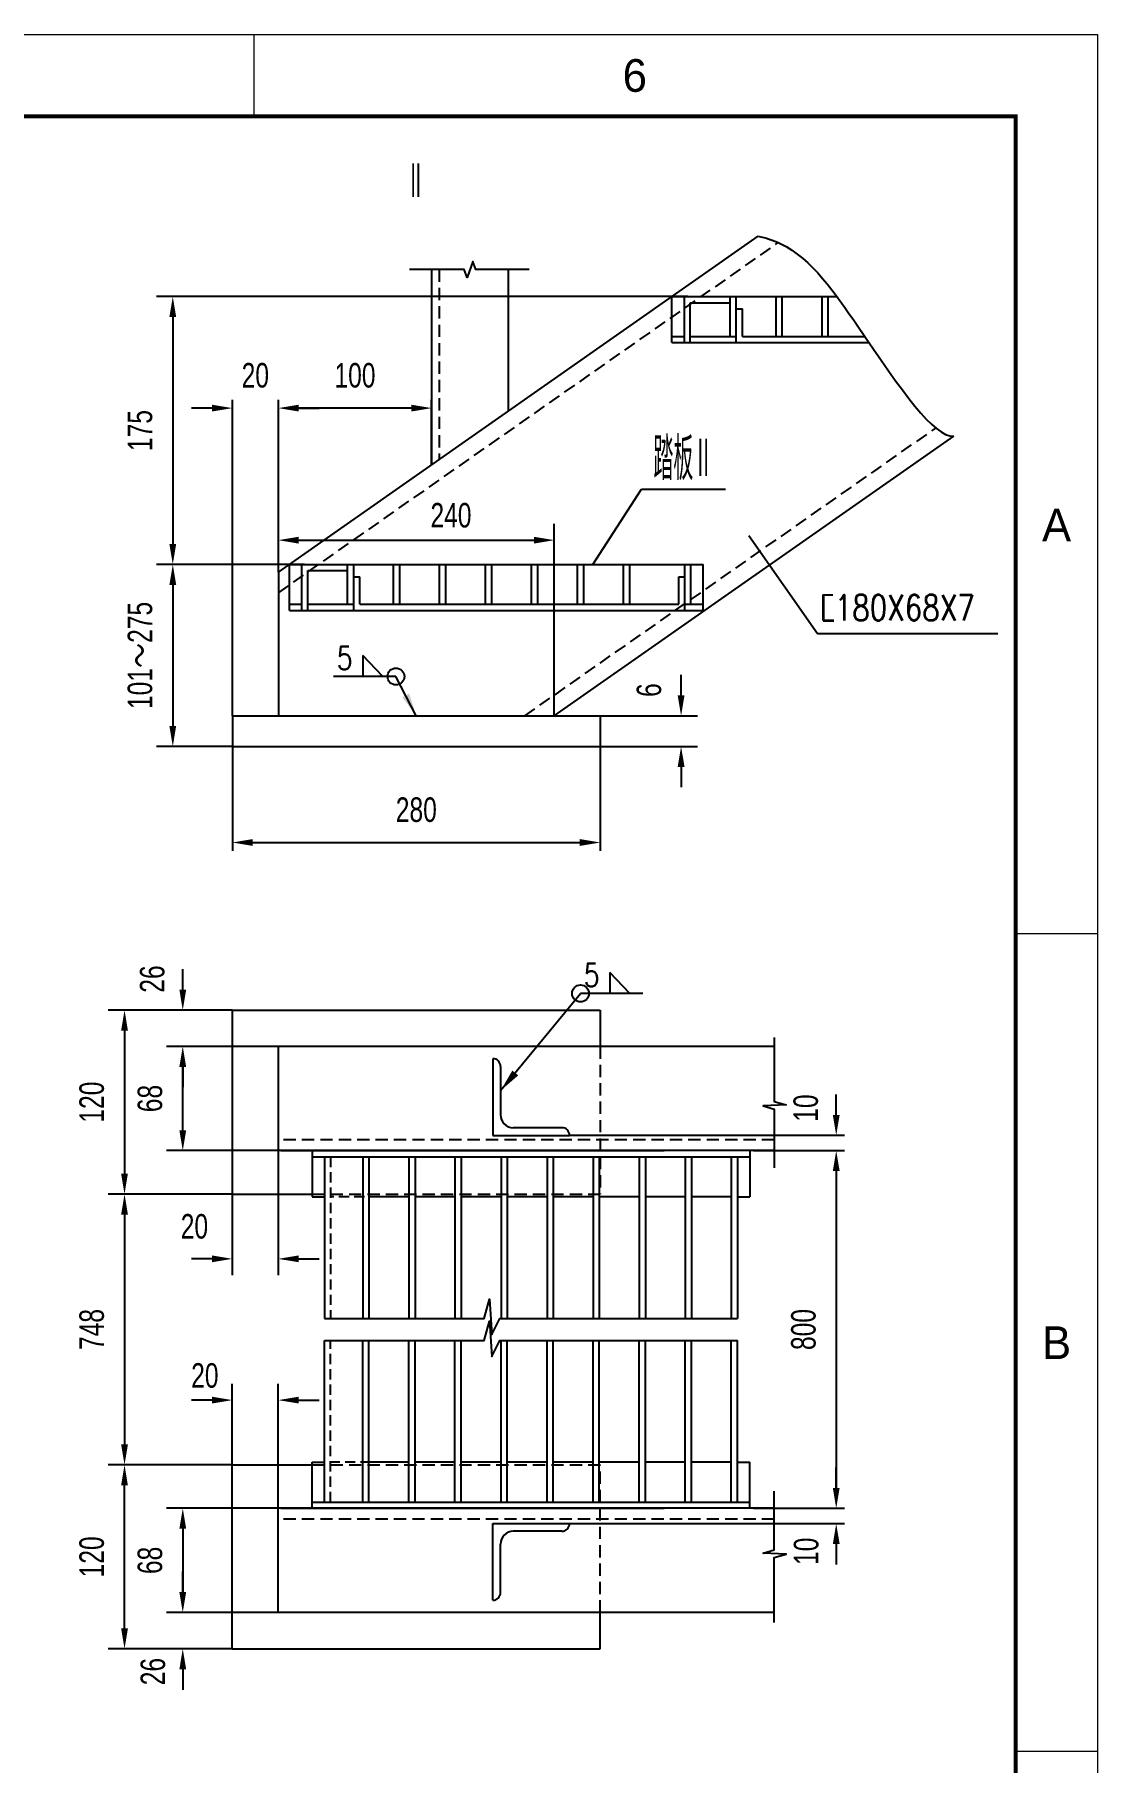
# Model space of a CAD drawing. Extents: x 148 to 221443, y -36682 to 6758.
# Drawn here: x 189433 to 192033, y -8338 to -4111 of the extents above; entities that cross this region are included whole.
import ezdxf
from ezdxf.enums import TextEntityAlignment as Align

# ---------------------------------------------------------------- set-up
doc = ezdxf.new("R2010")
doc.units = 0
doc.header["$LTSCALE"] = 10
doc.header["$MEASUREMENT"] = 0
doc.linetypes.add('HIDDENX2', pattern=[0.75, 0.5, -0.25])
doc.layers.add('2（细实线）', color=3, linetype='Continuous', lineweight=20)
doc.layers.add('图框层', color=7, linetype='Continuous', lineweight=15)
for name, color, linetype in [('HIDDEN', 7, 'HIDDENX2'), ('RED', 7, 'Continuous'), ('WB-FS', 6, 'Continuous')]:
    doc.layers.add(name, color=color, linetype=linetype)
doc.styles.add('HZ', font='ROMS.SHX', dxfattribs={"width": 0.75, "bigfont": 'GBCBIG.SHX'})
doc.styles.get("Standard").update_dxf_attribs({"font": 'wison_e.shx', "width": 0.75, "bigfont": 'wison_c.shx'})
doc.styles.add('XW', font='ROMANS.shx', dxfattribs={"width": 0.85})
doc.dimstyles.new('DIM1', dxfattribs={"dimscale": 20, "dimtxt": 3, "dimasz": 2.5, "dimexe": 2, "dimexo": 0, "dimgap": 1, "dimtad": 0, "dimdec": 0, "dimzin": 0, "dimdsep": 46, "dimtxsty": 'Standard', "dimcen": 2, "dimclrd": 3, "dimclre": 3, "dimclrt": 3, "dimadec": 0, "dimazin": 0, "dimtfac": 0.666667, "dimtdec": 0, "dimtofl": 0, "dimtmove": 2, "dimatfit": 1, "dimfxl": 2, "dimtvp": 1.333333, "dimtolj": 1, "dimtzin": 0, "dimarcsym": 0})

# ---------------------------------------------------------------- blocks, each defined once
blk = doc.blocks.new('*D799')
at = {"color": 3, "lineweight": -2}
for p, q in [((189986.7, -6586.4), (189756, -6586.4)), ((189796, -6791.4), (189796, -6636.4)), ((190029.7, -6841.4), (189756, -6841.4))]:
    blk.add_line(p, q, dxfattribs=at)
at = {"color": 3}
for points in [[(189804.3, -6636.4), (189787.7, -6636.4), (189796, -6586.4)], [(189787.7, -6791.4), (189804.3, -6791.4), (189796, -6841.4)]]:
    blk.add_solid(points, dxfattribs=at)
at = {"layer": 'Defpoints', "color": 0}
for p in [(189796, -6586.4), (189986.7, -6586.4), (190029.7, -6841.4)]:
    blk.add_point(p, dxfattribs=at)
at = {"color": 3, "insert": (189716, -6713.9), "char_height": 60, "attachment_point": 5, "rotation": 90}
blk.add_mtext('\\A1;68', dxfattribs=at)
blk = doc.blocks.new('*D800')
at = {"color": 3, "lineweight": -2}
for p, q in [((189796, -6447.7), (189796, -6397.7)), ((189917.2, -6497.7), (189756, -6497.7)), ((190029.7, -6586.4), (189756, -6586.4)), ((189796, -6636.4), (189796, -6686.4))]:
    blk.add_line(p, q, dxfattribs=at)
at = {"color": 3}
for points in [[(189787.7, -6447.7), (189804.3, -6447.7), (189796, -6497.7)], [(189804.3, -6636.4), (189787.7, -6636.4), (189796, -6586.4)]]:
    blk.add_solid(points, dxfattribs=at)
at = {"layer": 'Defpoints', "color": 0}
for p in [(189796, -6497.7), (189917.2, -6497.7), (190029.7, -6586.4)]:
    blk.add_point(p, dxfattribs=at)
at = {"color": 3, "insert": (189721.6, -6421.6), "char_height": 60, "attachment_point": 5, "rotation": 90}
blk.add_mtext('\\A1;26', dxfattribs=at)
blk = doc.blocks.new('*D801')
at = {"color": 3, "lineweight": -2}
for p, q in [((189917.2, -6497.7), (189613.5, -6497.7)), ((189653.5, -6547.7), (189653.5, -6897.7)), ((189917.2, -6947.7), (189613.5, -6947.7))]:
    blk.add_line(p, q, dxfattribs=at)
at = {"color": 3}
for points in [[(189661.8, -6547.7), (189645.2, -6547.7), (189653.5, -6497.7)], [(189645.2, -6897.7), (189661.8, -6897.7), (189653.5, -6947.7)]]:
    blk.add_solid(points, dxfattribs=at)
at = {"layer": 'Defpoints', "color": 0}
for p in [(189917.2, -6497.7), (189653.5, -6947.7), (189917.2, -6947.7)]:
    blk.add_point(p, dxfattribs=at)
at = {"color": 3, "insert": (189573.5, -6722.7), "char_height": 60, "attachment_point": 5, "rotation": 90}
blk.add_mtext('\\A1;120', dxfattribs=at)
blk = doc.blocks.new('*D802')
at = {"color": 3, "lineweight": -2}
for p, q in [((190029.7, -6841.4), (190029.7, -7146.1)), ((189917.2, -6947.7), (189917.2, -7146.1)), ((189867.2, -7106.1), (189817.2, -7106.1)), ((190079.7, -7106.1), (190129.7, -7106.1))]:
    blk.add_line(p, q, dxfattribs=at)
at = {"color": 3}
for points in [[(189867.2, -7114.4), (189867.2, -7097.7), (189917.2, -7106.1)], [(190079.7, -7097.7), (190079.7, -7114.4), (190029.7, -7106.1)]]:
    blk.add_solid(points, dxfattribs=at)
at = {"layer": 'Defpoints', "color": 0}
for p in [(190029.7, -6841.4), (189917.2, -6947.7), (189917.2, -7106.1)]:
    blk.add_point(p, dxfattribs=at)
at = {"color": 3, "insert": (189824.5, -7026.9), "char_height": 60, "attachment_point": 5}
blk.add_mtext('\\A1;20', dxfattribs=at)
blk = doc.blocks.new('*D803')
at = {"color": 3, "linetype": 'Continuous', "lineweight": -2}
for p, q in [((191031.2, -4752.2), (189731.6, -4752.2)), ((189771.6, -4802.2), (189771.6, -5357.3)), ((190093.9, -5407.3), (189731.6, -5407.3))]:
    blk.add_line(p, q, dxfattribs=at)
at = {"color": 3}
for points in [[(189779.9, -4802.2), (189763.3, -4802.2), (189771.6, -4752.2)], [(189763.3, -5357.3), (189779.9, -5357.3), (189771.6, -5407.3)]]:
    blk.add_solid(points, dxfattribs=at)
at = {"layer": 'Defpoints', "color": 0}
for p in [(191031.2, -4752.2), (189771.6, -5407.3), (190093.9, -5407.3)]:
    blk.add_point(p, dxfattribs=at)
at = {"color": 3, "insert": (189691.6, -5079.8), "char_height": 60, "attachment_point": 5, "rotation": 90}
blk.add_mtext('\\A1;175', dxfattribs=at)
blk = doc.blocks.new('*D804')
at = {"color": 3, "linetype": 'Continuous', "lineweight": -2}
for p, q in [((190093.9, -5407.3), (189731.6, -5407.3)), ((189771.6, -5457.3), (189771.6, -5802.6)), ((189917.3, -5852.6), (189731.6, -5852.6))]:
    blk.add_line(p, q, dxfattribs=at)
at = {"color": 3}
for points in [[(189779.9, -5457.3), (189763.3, -5457.3), (189771.6, -5407.3)], [(189763.3, -5802.6), (189779.9, -5802.6), (189771.6, -5852.6)]]:
    blk.add_solid(points, dxfattribs=at)
at = {"layer": 'Defpoints', "color": 0}
for p in [(190093.9, -5407.3), (189771.6, -5852.6), (189917.3, -5852.6)]:
    blk.add_point(p, dxfattribs=at)
at = {"color": 3, "insert": (189691.6, -5630), "char_height": 60, "attachment_point": 5, "rotation": 90}
blk.add_mtext('\\A1;101{\\fSimSun|b0|i0|c134|p54;～}275', dxfattribs=at)
blk = doc.blocks.new('*D805')
at = {"color": 3, "linetype": 'Continuous', "lineweight": -2}
for p, q in [((189917.3, -5852.6), (189917.3, -6107.6)), ((190817.3, -5852.6), (190817.3, -6107.6)), ((189967.3, -6087.6), (190767.3, -6087.6))]:
    blk.add_line(p, q, dxfattribs=at)
at = {"color": 3}
for points in [[(189967.3, -6079.2), (189967.3, -6095.9), (189917.3, -6087.6)], [(190767.3, -6095.9), (190767.3, -6079.2), (190817.3, -6087.6)]]:
    blk.add_solid(points, dxfattribs=at)
at = {"layer": 'Defpoints', "color": 0}
for p in [(189917.3, -5852.6), (190817.3, -5852.6), (190817.3, -6087.6)]:
    blk.add_point(p, dxfattribs=at)
at = {"color": 3, "insert": (190367.3, -6007.6), "char_height": 60, "attachment_point": 5}
blk.add_mtext('\\A1;280', dxfattribs=at)
blk = doc.blocks.new('*D806')
at = {"color": 3, "linetype": 'Continuous', "lineweight": -2}
for p, q in [((191015, -5727.6), (191015, -5677.6)), ((190817.3, -5777.6), (191055, -5777.6)), ((190817.3, -5852.6), (191055, -5852.6)), ((191015, -5902.6), (191015, -5952.6))]:
    blk.add_line(p, q, dxfattribs=at)
at = {"color": 3}
for points in [[(191006.7, -5727.6), (191023.4, -5727.6), (191015, -5777.6)], [(191023.4, -5902.6), (191006.7, -5902.6), (191015, -5852.6)]]:
    blk.add_solid(points, dxfattribs=at)
at = {"layer": 'Defpoints', "color": 0}
for p in [(190817.3, -5777.6), (190817.3, -5852.6), (191015, -5852.6)]:
    blk.add_point(p, dxfattribs=at)
at = {"color": 3, "insert": (190936.7, -5714.8), "char_height": 60, "attachment_point": 5, "rotation": 90}
blk.add_mtext('\\A1;6', dxfattribs=at)
blk = doc.blocks.new('*D807')
at = {"color": 3, "linetype": 'Continuous', "lineweight": -2}
for p, q in [((190029.8, -5426.2), (190029.8, -5005)), ((190354.8, -5025), (190079.8, -5025)), ((190404.8, -5163.6), (190404.8, -5005))]:
    blk.add_line(p, q, dxfattribs=at)
at = {"color": 3}
for points in [[(190079.8, -5016.6), (190079.8, -5033.3), (190029.8, -5025)], [(190354.8, -5033.3), (190354.8, -5016.6), (190404.8, -5025)]]:
    blk.add_solid(points, dxfattribs=at)
at = {"layer": 'Defpoints', "color": 0}
for p in [(190029.8, -5025), (190404.8, -5163.6), (190029.8, -5426.2)]:
    blk.add_point(p, dxfattribs=at)
at = {"color": 3, "insert": (190217.3, -4945), "char_height": 60, "attachment_point": 5}
blk.add_mtext('\\A1;100', dxfattribs=at)
blk = doc.blocks.new('*D808')
at = {"color": 3, "linetype": 'Continuous', "lineweight": -2}
for p, q in [((190029.8, -5426.2), (190029.8, -5308)), ((190704.8, -5777.6), (190704.8, -5308)), ((190079.8, -5348), (190654.8, -5348))]:
    blk.add_line(p, q, dxfattribs=at)
at = {"color": 3}
for points in [[(190079.8, -5339.7), (190079.8, -5356.4), (190029.8, -5348)], [(190654.8, -5356.4), (190654.8, -5339.7), (190704.8, -5348)]]:
    blk.add_solid(points, dxfattribs=at)
at = {"layer": 'Defpoints', "color": 0}
for p in [(190704.8, -5348), (190029.8, -5426.2), (190704.8, -5777.6)]:
    blk.add_point(p, dxfattribs=at)
at = {"color": 3, "insert": (190452.1, -5287.4), "char_height": 60, "attachment_point": 5}
blk.add_mtext('\\A1;240', dxfattribs=at)
blk = doc.blocks.new('*D809')
at = {"color": 3, "lineweight": -2}
for p, q in [((190029.7, -7716.3), (189756, -7716.3)), ((189796, -7766.3), (189796, -7921.3)), ((189986.7, -7971.3), (189756, -7971.3))]:
    blk.add_line(p, q, dxfattribs=at)
at = {"color": 3}
for points in [[(189804.3, -7766.3), (189787.7, -7766.3), (189796, -7716.3)], [(189787.7, -7921.3), (189804.3, -7921.3), (189796, -7971.3)]]:
    blk.add_solid(points, dxfattribs=at)
at = {"layer": 'Defpoints', "color": 0}
for p in [(190029.7, -7716.3), (189796, -7971.3), (189986.7, -7971.3)]:
    blk.add_point(p, dxfattribs=at)
at = {"color": 3, "insert": (189716, -7843.8), "char_height": 60, "attachment_point": 5, "rotation": 90}
blk.add_mtext('\\A1;68', dxfattribs=at)
blk = doc.blocks.new('*D810')
at = {"color": 3, "lineweight": -2}
for p, q in [((189796, -7921.3), (189796, -7871.3)), ((190029.7, -7971.3), (189756, -7971.3)), ((189917.2, -8060.1), (189756, -8060.1)), ((189796, -8110.1), (189796, -8160.1))]:
    blk.add_line(p, q, dxfattribs=at)
at = {"color": 3}
for points in [[(189787.7, -7921.3), (189804.3, -7921.3), (189796, -7971.3)], [(189804.3, -8110.1), (189787.7, -8110.1), (189796, -8060.1)]]:
    blk.add_solid(points, dxfattribs=at)
at = {"layer": 'Defpoints', "color": 0}
for p in [(190029.7, -7971.3), (189796, -8060.1), (189917.2, -8060.1)]:
    blk.add_point(p, dxfattribs=at)
at = {"color": 3, "insert": (189723.2, -8115.7), "char_height": 60, "attachment_point": 5, "rotation": 90}
blk.add_mtext('\\A1;26', dxfattribs=at)
blk = doc.blocks.new('*D811')
at = {"color": 3, "lineweight": -2}
for p, q in [((189917.2, -7610.1), (189613.5, -7610.1)), ((189653.5, -8010.1), (189653.5, -7660.1)), ((189917.2, -8060.1), (189613.5, -8060.1))]:
    blk.add_line(p, q, dxfattribs=at)
at = {"color": 3}
for points in [[(189661.8, -7660.1), (189645.2, -7660.1), (189653.5, -7610.1)], [(189645.2, -8010.1), (189661.8, -8010.1), (189653.5, -8060.1)]]:
    blk.add_solid(points, dxfattribs=at)
at = {"layer": 'Defpoints', "color": 0}
for p in [(189653.5, -7610.1), (189917.2, -7610.1), (189917.2, -8060.1)]:
    blk.add_point(p, dxfattribs=at)
at = {"color": 3, "insert": (189573.5, -7835.1), "char_height": 60, "attachment_point": 5, "rotation": 90}
blk.add_mtext('\\A1;120', dxfattribs=at)
blk = doc.blocks.new('*D812')
at = {"color": 3, "lineweight": -2}
for p, q in [((189917.2, -7610.1), (189917.2, -7411.7)), ((190029.7, -7716.3), (190029.7, -7411.7)), ((189867.2, -7451.7), (189817.2, -7451.7)), ((190079.7, -7451.7), (190129.7, -7451.7))]:
    blk.add_line(p, q, dxfattribs=at)
at = {"color": 3}
for points in [[(189867.2, -7460), (189867.2, -7443.3), (189917.2, -7451.7)], [(190079.7, -7443.3), (190079.7, -7460), (190029.7, -7451.7)]]:
    blk.add_solid(points, dxfattribs=at)
at = {"layer": 'Defpoints', "color": 0}
for p in [(189917.2, -7451.7), (189917.2, -7610.1), (190029.7, -7716.3)]:
    blk.add_point(p, dxfattribs=at)
at = {"color": 3, "insert": (189850, -7391.7), "char_height": 60, "attachment_point": 5}
blk.add_mtext('\\A1;20', dxfattribs=at)
blk = doc.blocks.new('*D817')
at = {"color": 3, "linetype": 'Continuous', "lineweight": -2}
for p, q in [((191192.5, -6841.4), (191414.5, -6841.4)), ((191394.5, -6891.4), (191394.5, -7666.3)), ((191192.5, -7716.3), (191414.5, -7716.3))]:
    blk.add_line(p, q, dxfattribs=at)
at = {"color": 3}
for points in [[(191402.9, -6891.4), (191386.2, -6891.4), (191394.5, -6841.4)], [(191386.2, -7666.3), (191402.9, -7666.3), (191394.5, -7716.3)]]:
    blk.add_solid(points, dxfattribs=at)
at = {"layer": 'Defpoints', "color": 0}
for p in [(191192.5, -6841.4), (191192.5, -7716.3), (191394.5, -7716.3)]:
    blk.add_point(p, dxfattribs=at)
at = {"color": 3, "insert": (191314.5, -7278.9), "char_height": 60, "attachment_point": 5, "rotation": 90}
blk.add_mtext('\\A1;800', dxfattribs=at)
blk = doc.blocks.new('*D818')
at = {"color": 3, "linetype": 'Continuous', "lineweight": -2}
for p, q in [((191394.5, -6753.9), (191394.5, -6703.9)), ((190742.2, -6803.9), (191414.5, -6803.9)), ((191192.5, -6841.4), (191414.5, -6841.4)), ((191394.5, -6891.4), (191394.5, -6941.4))]:
    blk.add_line(p, q, dxfattribs=at)
at = {"color": 3}
for points in [[(191386.2, -6753.9), (191402.9, -6753.9), (191394.5, -6803.9)], [(191402.9, -6891.4), (191386.2, -6891.4), (191394.5, -6841.4)]]:
    blk.add_solid(points, dxfattribs=at)
at = {"layer": 'Defpoints', "color": 0}
for p in [(190742.2, -6803.9), (191192.5, -6841.4), (191394.5, -6841.4)]:
    blk.add_point(p, dxfattribs=at)
at = {"color": 3, "insert": (191320.2, -6737.2), "char_height": 60, "attachment_point": 5, "rotation": 90}
blk.add_mtext('\\A1;10', dxfattribs=at)
blk = doc.blocks.new('*D819')
at = {"color": 3, "linetype": 'Continuous', "lineweight": -2}
for p, q in [((191394.5, -7666.3), (191394.5, -7616.3)), ((191192.5, -7716.3), (191414.5, -7716.3)), ((190742.2, -7753.8), (191414.5, -7753.8)), ((191394.5, -7803.8), (191394.5, -7853.8))]:
    blk.add_line(p, q, dxfattribs=at)
at = {"color": 3}
for points in [[(191386.2, -7666.3), (191402.9, -7666.3), (191394.5, -7716.3)], [(191402.9, -7803.8), (191386.2, -7803.8), (191394.5, -7753.8)]]:
    blk.add_solid(points, dxfattribs=at)
at = {"layer": 'Defpoints', "color": 0}
for p in [(191192.5, -7716.3), (191394.5, -7716.3), (190742.2, -7753.8)]:
    blk.add_point(p, dxfattribs=at)
at = {"color": 3, "insert": (191321.2, -7821.5), "char_height": 60, "attachment_point": 5, "rotation": 90}
blk.add_mtext('\\A1;10', dxfattribs=at)
blk = doc.blocks.new('*D820')
at = {"color": 3, "linetype": 'Continuous', "lineweight": -2}
for p, q in [((189653.5, -6947.7), (189633.5, -6947.7)), ((189653.5, -6997.7), (189653.5, -7560.1)), ((189653.5, -7610.1), (189633.5, -7610.1))]:
    blk.add_line(p, q, dxfattribs=at)
at = {"color": 3}
for points in [[(189661.8, -6997.7), (189645.2, -6997.7), (189653.5, -6947.7)], [(189645.2, -7560.1), (189661.8, -7560.1), (189653.5, -7610.1)]]:
    blk.add_solid(points, dxfattribs=at)
at = {"layer": 'Defpoints', "color": 0}
for p in [(189653.5, -6947.7), (189653.5, -7610.1), (189653.5, -7610.1)]:
    blk.add_point(p, dxfattribs=at)
at = {"color": 3, "insert": (189573.5, -7278.9), "char_height": 60, "attachment_point": 5, "rotation": 90}
blk.add_mtext('\\A1;748', dxfattribs=at)
blk = doc.blocks.new('*D883')
at = {"color": 3, "linetype": 'Continuous', "lineweight": -2}
for p, q in [((189867.3, -5025), (189817.3, -5025)), ((189917.3, -5777.6), (189917.3, -5005)), ((190029.8, -5426.2), (190029.8, -5005)), ((190079.8, -5025), (190129.8, -5025))]:
    blk.add_line(p, q, dxfattribs=at)
at = {"color": 3}
for points in [[(189867.3, -5033.3), (189867.3, -5016.6), (189917.3, -5025)], [(190079.8, -5016.6), (190079.8, -5033.3), (190029.8, -5025)]]:
    blk.add_solid(points, dxfattribs=at)
at = {"layer": 'Defpoints', "color": 0}
for p in [(190029.8, -5025), (190029.8, -5426.2), (189917.3, -5777.6)]:
    blk.add_point(p, dxfattribs=at)
at = {"color": 3, "insert": (189973.5, -4945), "char_height": 60, "attachment_point": 5}
blk.add_mtext('\\A1;20', dxfattribs=at)
blk = doc.blocks.new('a2')
for p, q in [((15801.92, 10126.74), (15801.92, 10116.74)), ((15905.09, 10016.74), (15895.09, 10016.74)), ((15905.09, 9916.74), (15895.09, 9916.74))]:
    blk.add_line(p, q)
at = {"layer": '图框层', "ltscale": 10}
blk.add_lwpolyline([(15311.09, 10126.74), (15905.09, 10126.74), (15905.09, 9706.74), (15311.09, 9706.74)], close=True, dxfattribs=at)
at = {"layer": '图框层', "ltscale": 10, "const_width": 0.5}
blk.add_lwpolyline([(15336.09, 10116.74), (15895.09, 10116.74), (15895.09, 9716.74), (15336.09, 9716.74)], close=True, dxfattribs=at)
at = {"style": 'HZ'}
for s, p in [('6', (15848.5, 10121.74)), ('A', (15900.09, 10066.74)), ('B', (15900.09, 9966.74))]:
    blk.add_text(s, height=4, dxfattribs=at).set_placement(p, align=Align.MIDDLE)

msp = doc.modelspace()

# ---------------------------------------------------------------- linework, layer by layer
at = {"color": 3, "linetype": 'Continuous'}
for p, q in [((190798.9366, -5407.3422), (190917.8941, -5223.3921)), ((190917.8941, -5223.3921), (191123.855, -5223.3921)), ((191348.5322, -5576.8236), (191180.4009, -5337.3446)), ((191361.3973, -5481.4028), (191386.5772, -5481.4028)), ((191789.7536, -5576.8236), (191348.5322, -5576.8236)), ((190317.5151, -5681.3378), (190164.8195, -5681.3378)), ((190367.2925, -5777.5759), (190317.5151, -5681.3378)), ((190573.4224, -6694.6294), (190768.8114, -6456.7533)), ((190921.507, -6456.7533), (190768.8114, -6456.7533))]:
    msp.add_line(p, q, dxfattribs=at)
at = {"linetype": 'Continuous'}
for p, q in [((190285.7041, -5681.3378), (190236.4121, -5630.1368)), ((190236.4121, -5630.1368), (190236.4121, -5681.3378)), ((190285.7041, -5681.3378), (190236.4121, -5681.3378)), ((190889.696, -6456.7533), (190840.4039, -6405.5523)), ((190840.4039, -6405.5523), (190840.4039, -6456.7533)), ((190889.696, -6456.7533), (190840.4039, -6456.7533))]:
    msp.add_line(p, q, dxfattribs=at)
at = {"color": 7, "linetype": 'HIDDENX2', "ltscale": 5}
msp.add_line((190240.3428, -6954.102), (190157.7106, -6954.102), dxfattribs=at)
at = {"color": 2, "linetype": 'HIDDENX2', "ltscale": 5}
msp.add_line((190255.3668, -7603.6379), (190142.6866, -7603.6379), dxfattribs=at)
at = {"color": 3, "linetype": 'Continuous'}
for centre in [(190317.5151, -5681.3378), (190768.8114, -6456.7533)]:
    msp.add_circle(centre, 20.625, dxfattribs=at)
msp.add_open_spline([(191203.5453, -4604.3234), (191221.7786, -4608.1585), (191320.6998, -4639.3743), (191522.6462, -4934.772), (191632.16, -5096.0147), (191681.9015, -5093.3968)], degree=3, knots=[61.087708483, 61.087708483, 61.087708483, 61.087708483, 75.321440238, 137.866139902, 273.293298909, 273.293298909, 273.293298909, 273.293298909], dxfattribs=at)
for points in [[(190349.7774, -5723.3065), (190333.1233, -5731.9205), (190367.2925, -5777.5759)], [(190616.5897, -6657.3664), (190602.1711, -6645.3804), (190573.4224, -6694.6294)]]:
    msp.add_solid(points, dxfattribs=at)
at = {"layer": 'HIDDEN', "ltscale": 6}
for p, q in [((190817.1724, -6586.4217), (190817.1724, -6947.6856)), ((191242.6471, -6815.1717), (190029.6724, -6815.1717)), ((190112.6866, -6947.6856), (190817.1724, -6947.6856)), ((190112.6866, -7610.0544), (190817.1724, -7610.0544)), ((190817.1724, -7971.3182), (190817.1724, -7610.0544)), ((191242.6471, -7742.5682), (190029.6724, -7742.5682))]:
    msp.add_line(p, q, dxfattribs=at)
at = {"layer": 'HIDDEN', "ltscale": 5}
for p, q in [((190157.7106, -6856.4458), (190157.7106, -7252.1196)), ((190157.7106, -7701.2942), (190157.7106, -7305.6204))]:
    msp.add_line(p, q, dxfattribs=at)
at = {"layer": 'RED'}
for p, q in [((190029.7925, -5426.1939), (191203.5453, -4604.3234)), ((190404.7925, -4685.9391), (190404.7925, -5163.6161)), ((190592.2925, -4685.9391), (190592.2925, -5032.3272)), ((190992.3233, -4864.7226), (190992.3233, -4752.2226)), ((190992.3233, -4752.2226), (191396.4224, -4752.2226)), ((191022.3233, -4752.2226), (191022.3233, -4864.7226)), ((191037.3233, -4767.2226), (191134.8233, -4767.2226)), ((191037.3233, -4864.7226), (191037.3233, -4767.2226)), ((191134.8233, -4849.7226), (191134.8233, -4752.2226)), ((191149.8233, -4864.7226), (191149.8233, -4752.2226)), ((191247.3233, -4849.7226), (191247.3233, -4752.2226)), ((191262.3233, -4849.7226), (191262.3233, -4752.2226)), ((191359.8233, -4849.7226), (191359.8233, -4752.2226)), ((191374.8233, -4849.7226), (191374.8233, -4752.2226)), ((191149.8233, -4782.2226), (191164.8233, -4782.2226)), ((191164.8233, -4849.7226), (191164.8233, -4782.2226)), ((190992.3233, -4849.7226), (191022.3233, -4849.7226)), ((191037.3233, -4849.7226), (191149.8233, -4849.7226)), ((191164.8233, -4849.7226), (191464.4109, -4849.7226)), ((190992.3233, -4864.7226), (191474.6737, -4864.7226)), ((190704.7925, -5777.5759), (191681.9015, -5093.3968)), ((190056.7155, -5519.8422), (190056.7155, -5407.3422)), ((190056.7155, -5407.3422), (191069.2155, -5407.3422)), ((190086.7155, -5407.3422), (190086.7155, -5519.8422)), ((190199.2155, -5504.8422), (190199.2155, -5407.3422)), ((190214.2155, -5519.8422), (190214.2155, -5407.3422)), ((190311.7155, -5504.8422), (190311.7155, -5407.3422)), ((190326.7155, -5504.8422), (190326.7155, -5407.3422)), ((190424.2155, -5504.8422), (190424.2155, -5407.3422)), ((190439.2155, -5504.8422), (190439.2155, -5407.3422)), ((190536.7155, -5504.8422), (190536.7155, -5407.3422)), ((190551.7155, -5504.8422), (190551.7155, -5407.3422)), ((190649.2155, -5504.8422), (190649.2155, -5407.3422)), ((190664.2155, -5504.8422), (190664.2155, -5407.3422)), ((190761.7155, -5504.8422), (190761.7155, -5407.3422)), ((190776.7155, -5504.8422), (190776.7155, -5407.3422)), ((190874.2155, -5504.8422), (190874.2155, -5407.3422)), ((190889.2155, -5504.8422), (190889.2155, -5407.3422)), ((191024.2155, -5519.8422), (191024.2155, -5407.3422)), ((191039.2155, -5504.8422), (191039.2155, -5407.3422)), ((191069.2155, -5519.8422), (191069.2155, -5407.3422)), ((190029.7925, -5426.1939), (190029.7925, -5777.5759)), ((190101.7155, -5422.3422), (190199.2155, -5422.3422)), ((190101.7155, -5519.8422), (190101.7155, -5422.3422)), ((190214.2155, -5437.3422), (190229.2155, -5437.3422)), ((190229.2155, -5504.8422), (190229.2155, -5437.3422)), ((191009.2155, -5437.3422), (191024.2155, -5437.3422)), ((191009.2155, -5504.8422), (191009.2155, -5437.3422)), ((190056.7155, -5504.8422), (190086.7155, -5504.8422)), ((190056.7155, -5519.8422), (191069.2155, -5519.8422)), ((190101.7155, -5504.8422), (190214.2155, -5504.8422)), ((190229.2155, -5504.8422), (191009.2155, -5504.8422)), ((191024.2155, -5504.8422), (191069.2155, -5504.8422)), ((189917.2925, -5777.5759), (189917.2925, -5852.5759)), ((189917.2925, -5777.5759), (190817.2925, -5777.5759)), ((190817.2925, -5777.5759), (190817.2925, -5852.5759)), ((189917.2925, -5852.5759), (190817.2925, -5852.5759)), ((189917.1724, -6497.6856), (189917.1724, -6947.6856)), ((189917.1724, -6497.6856), (190817.1724, -6497.6856)), ((190817.1724, -6497.6856), (190817.1724, -6586.4217)), ((191242.6471, -6586.4217), (190029.6724, -6586.4217)), ((190029.6724, -6586.4217), (190029.6724, -6841.4217)), ((190554.6724, -6616.4217), (190554.6724, -6803.9217)), ((190573.4224, -6635.1717), (190573.4224, -6754.0871)), ((190554.6724, -6803.9217), (190742.1724, -6803.9217)), ((190723.4224, -6785.1717), (190604.507, -6785.1717)), ((191242.6471, -6841.4217), (190029.6724, -6841.4217)), ((190036.0143, -6841.4217), (190973.9141, -6841.4217)), ((190112.6866, -6841.4217), (190112.6866, -6954.102)), ((191182.9029, -6841.4217), (191182.9029, -6954.102)), ((190112.6866, -6856.4458), (191182.9029, -6856.4458)), ((190142.6866, -6856.4458), (190142.6866, -7252.1196)), ((190236.4366, -6856.4458), (190236.4366, -7252.1196)), ((190251.4606, -6856.4458), (190251.4606, -7252.1196)), ((190349.1168, -6856.4458), (190349.1168, -7252.1196)), ((190364.1409, -6856.4458), (190364.1409, -7252.1196)), ((190461.7971, -6856.4458), (190461.7971, -7252.1196)), ((190476.8212, -6856.4458), (190476.8212, -7252.1196)), ((190574.4774, -6856.4458), (190574.4774, -7252.1196)), ((190589.5015, -6856.4458), (190589.5015, -7252.1196)), ((190687.1577, -6856.4458), (190687.1577, -7252.1196)), ((190702.1818, -6856.4458), (190702.1818, -7252.1196)), ((190799.838, -6856.4458), (190799.838, -7252.1196)), ((190814.862, -6856.4458), (190814.862, -7252.1196)), ((190912.5183, -6856.4458), (190912.5183, -7252.1196)), ((190927.5423, -6856.4458), (190927.5423, -7252.1196)), ((191025.1986, -6856.4458), (191025.1986, -7252.1196)), ((191040.2226, -6856.4458), (191040.2226, -7252.1196)), ((191137.8789, -6856.4458), (191137.8789, -7252.1196)), ((191152.9029, -6856.4458), (191152.9029, -7252.1196)), ((189917.1724, -6947.6856), (190112.6866, -6947.6856)), ((190112.6866, -6954.102), (190142.6866, -6954.102)), ((190349.1168, -6954.102), (190251.4606, -6954.102)), ((190461.7971, -6954.102), (190364.1409, -6954.102)), ((190574.4774, -6954.102), (190476.8212, -6954.102)), ((190687.1577, -6954.102), (190589.5015, -6954.102)), ((190799.838, -6954.102), (190702.1818, -6954.102)), ((190912.5183, -6954.102), (190814.862, -6954.102)), ((191025.1986, -6954.102), (190927.5423, -6954.102)), ((191137.8789, -6954.102), (191040.2226, -6954.102)), ((191152.9029, -6954.102), (191182.9029, -6954.102)), ((190142.6866, -7701.2942), (190142.6866, -7305.6204)), ((190236.4366, -7701.2942), (190236.4366, -7305.6204)), ((190251.4606, -7701.2942), (190251.4606, -7305.6204)), ((190349.1168, -7701.2942), (190349.1168, -7305.6204)), ((190364.1409, -7701.2942), (190364.1409, -7305.6204)), ((190461.7971, -7701.2942), (190461.7971, -7305.6204)), ((190476.8212, -7701.2942), (190476.8212, -7305.6204)), ((190574.4774, -7701.2942), (190574.4774, -7305.6204)), ((190589.5015, -7701.2942), (190589.5015, -7305.6204)), ((190687.1577, -7701.2942), (190687.1577, -7305.6204)), ((190702.1818, -7701.2942), (190702.1818, -7305.6204)), ((190799.838, -7701.2942), (190799.838, -7305.6204)), ((190814.862, -7701.2942), (190814.862, -7305.6204)), ((190912.5183, -7701.2942), (190912.5183, -7305.6204)), ((190927.5423, -7701.2942), (190927.5423, -7305.6204)), ((191025.1986, -7701.2942), (191025.1986, -7305.6204)), ((191040.2226, -7701.2942), (191040.2226, -7305.6204)), ((191137.8789, -7701.2942), (191137.8789, -7305.6204)), ((191152.9029, -7701.2942), (191152.9029, -7305.6204)), ((190112.6866, -7603.6379), (190142.6866, -7603.6379)), ((190112.6866, -7716.3182), (190112.6866, -7603.6379)), ((190349.1168, -7603.6379), (190251.4606, -7603.6379)), ((190461.7971, -7603.6379), (190364.1409, -7603.6379)), ((190574.4774, -7603.6379), (190476.8212, -7603.6379)), ((190687.1577, -7603.6379), (190589.5015, -7603.6379)), ((190799.838, -7603.6379), (190702.1818, -7603.6379)), ((190912.5183, -7603.6379), (190814.862, -7603.6379)), ((191025.1986, -7603.6379), (190927.5423, -7603.6379)), ((191137.8789, -7603.6379), (191040.2226, -7603.6379)), ((191152.9029, -7603.6379), (191182.9029, -7603.6379)), ((191182.9029, -7716.3182), (191182.9029, -7603.6379)), ((189917.1724, -8060.0544), (189917.1724, -7610.0544)), ((189917.1724, -7610.0544), (190112.6866, -7610.0544)), ((191242.6471, -7716.3182), (190029.6724, -7716.3182)), ((190029.6724, -7971.3182), (190029.6724, -7716.3182)), ((190036.0143, -7716.3182), (190973.9141, -7716.3182)), ((190112.6866, -7701.2942), (191182.9029, -7701.2942)), ((190554.6724, -7941.3182), (190554.6724, -7753.8182)), ((190554.6724, -7753.8182), (190742.1724, -7753.8182)), ((190723.4224, -7772.5682), (190604.507, -7772.5682)), ((190573.4224, -7922.5682), (190573.4224, -7803.6529)), ((191242.6471, -7971.3182), (190029.6724, -7971.3182)), ((190817.1724, -8060.0544), (190817.1724, -7971.3182)), ((189917.1724, -8060.0544), (190817.1724, -8060.0544))]:
    msp.add_line(p, q, dxfattribs=at)
at = {"layer": 'RED', "color": 2, "linetype": 'HIDDENX2', "ltscale": 6}
for p, q in [((190029.7925, -5476.5508), (191252.8665, -4620.1452)), ((190423.5425, -4685.9391), (190423.5425, -5150.4872)), ((190632.8754, -5777.5759), (191638.0177, -5073.7677))]:
    msp.add_line(p, q, dxfattribs=at)
at = {"layer": 'RED'}
for centre, radius, start, end in [((190554.6724, -6635.1717), 18.75, 0, 90), ((190604.507, -6754.0871), 31.0847, 180, 270), ((190723.4224, -6803.9217), 18.75, 0, 90), ((190604.507, -7803.6529), 31.0847, 90, 180), ((190723.4224, -7753.8182), 18.75, 270, 0), ((190554.6724, -7922.5682), 18.75, 270, 0)]:
    msp.add_arc(centre, radius, start, end, dxfattribs=at)
at = {"layer": 'WB-FS', "linetype": 'Continuous'}
for points in [[(190643.6495, -4685.9391), (190512.605, -4685.9391), (190505.5737, -4666.6209), (190491.5112, -4705.2573), (190484.48, -4685.9391), (190351.0366, -4685.9391)], [(191242.6471, -6564.3907), (191242.6471, -6721.4128), (191271.886, -6729.381), (191216.0663, -6732.0371), (191242.6471, -6740.0053), (191242.6471, -6883.4347)], [(190142.6866, -7252.1196), (190533.3706, -7252.1196), (190546.056, -7204.9026), (190552.3985, -7291.2552), (190571.4267, -7252.1196), (191152.9029, -7252.1196)], [(190142.6866, -7305.6204), (190533.3706, -7305.6204), (190546.056, -7258.4034), (190552.3985, -7344.7559), (190571.4267, -7305.6204), (191152.9029, -7305.6204)], [(191242.6471, -7995.4375), (191242.6471, -7836.3272), (191271.886, -7828.359), (191216.0663, -7825.7028), (191242.6471, -7817.7346), (191242.6471, -7674.3053)]]:
    msp.add_lwpolyline(points, dxfattribs=at)

# ---------------------------------------------------------------- block references
at = {"layer": '2（细实线）', "xscale": 20, "yscale": 20, "zscale": 20}
msp.add_blockref('a2', (-126068.2427, -206645.9746), dxfattribs=at)

# ---------------------------------------------------------------- texts
at = {"color": 3, "linetype": 'Continuous'}
for s, height, style, width, p in [('Ⅱ', 93.75, 'HZ', 0.65, (190343.8534, -4517.612)), ('L180X68X7', 62.5, 'XW', 0.8, (191354.3137, -5544.5813))]:
    msp.add_text(s, height=height, dxfattribs=dict(at, style=style, width=width)).set_placement(p)
for s, height, style, width, p in [('踏板Ⅱ', 104.16667, 'HZ', 0.65, (191093.5618, -5149.1377)), ('5', 56.25, 'XW', 0.8, (190211.4767, -5636.2494)), ('5', 56.25, 'XW', 0.8, (190815.4686, -6411.6649))]:
    msp.add_text(s, height=height, dxfattribs=dict(at, style=style, width=width)).set_placement(p, align=Align.MIDDLE_RIGHT)

# ---------------------------------------------------------------- dimensions: what is measured, and where the dimension line sits
at = {"color": 7, "linetype": 'Continuous'}
for base, p1, p2, text, override, picture, middle in [((189771.5844, -5407.3422), (191031.1587, -4752.2226), (190093.9366, -5407.3422), '175', {"dimlfac": 0.333333, "dimzin": 8}, '*D803', (189691.5844, -5079.7824)), ((189771.5844, -5852.5759), (190093.9366, -5407.3422), (189917.2925, -5852.5759), '101{\\fSimSun|b0|i0|c134|p54;～}275', {"dimlfac": 0.333333, "dimzin": 8}, '*D804', (189691.5844, -5629.9591)), ((191394.5352, -7716.3182), (191192.5309, -6841.4217), (191192.5309, -7716.3182), '800', {"dimexe": 1, "dimexo": 0, "dimzin": 8}, '*D817', (191314.5352, -7278.87)), ((189653.4908, -7610.0544), (189653.4908, -6947.6856), (189653.4908, -7610.0544), '748', {"dimexe": 1, "dimexo": 0, "dimzin": 8}, '*D820', (189573.4908, -7278.87))]:
    dim = msp.add_linear_dim(base=base, p1=p1, p2=p2, angle=90, text=text, dimstyle='DIM1', override=override, dxfattribs=at)
    dim.commit()
    dim.dimension.update_dxf_attribs({"geometry": picture, "text_midpoint": middle})
dim = msp.add_linear_dim(base=(190029.7925, -5024.9596), p1=(189917.2925, -5777.5759), p2=(190029.7925, -5426.1939), text='20', dimstyle='DIM1', override={"dimexe": 1, "dimexo": 0, "dimzin": 8}, dxfattribs=at)
dim.commit()
dim.dimension.update_dxf_attribs({"geometry": '*D883', "text_midpoint": (189973.5425, -4944.9596)})
at = {"color": 1, "linetype": 'Continuous'}
for base, p1, p2, text, override, picture, middle in [((190029.7925, -5024.9596), (190404.7925, -5163.6161), (190029.7925, -5426.1939), '100', {"dimexe": 1, "dimexo": 0, "dimzin": 8}, '*D807', (190217.2925, -4944.9596)), ((190817.2925, -6087.5676), (189917.2925, -5852.5759), (190817.2925, -5852.5759), '280', {"dimexe": 1, "dimexo": 0, "dimzin": 8, "dimtmove": 0}, '*D805', (190367.2925, -6007.5676))]:
    dim = msp.add_linear_dim(base=base, p1=p1, p2=p2, text=text, dimstyle='DIM1', override=override, dxfattribs=at)
    dim.commit()
    dim.dimension.update_dxf_attribs({"geometry": picture, "text_midpoint": middle})
dim = msp.add_linear_dim(base=(190704.7925, -5348.0287), p1=(190029.7925, -5426.1939), p2=(190704.7925, -5777.5759), text='240', dimstyle='DIM1', override={"dimzin": 8}, dxfattribs=at)
dim.commit()
dim.dimension.update_dxf_attribs({"geometry": '*D808', "text_midpoint": (190452.1092, -5287.3679), "dimtype": 160})
at = {"color": 7, "linetype": 'Continuous'}
dim = msp.add_linear_dim(base=(191015.0482, -5852.5759), p1=(190817.2925, -5777.5759), p2=(190817.2925, -5852.5759), angle=90, text='6', dimstyle='DIM1', dxfattribs=at)
dim.commit()
dim.dimension.update_dxf_attribs({"geometry": '*D806', "text_midpoint": (190936.6642, -5714.8167), "dimtype": 160})
for base, p1, p2, angle, picture, middle in [((189795.9978, -6497.6856), (190029.6724, -6586.4217), (189917.1724, -6497.6856), 90, '*D800', (189721.5703, -6421.5693)), ((189795.9978, -8060.0544), (190029.6724, -7971.3182), (189917.1724, -8060.0544), 270, '*D810', (189723.2182, -8115.7037))]:
    dim = msp.add_linear_dim(base=base, p1=p1, p2=p2, angle=angle, text='26', dimstyle='DIM1')
    dim.commit()
    dim.dimension.update_dxf_attribs({"geometry": picture, "text_midpoint": middle, "dimtype": 160})
for base, p1, p2, angle, text, picture, middle in [((189653.4908, -6947.6856), (189917.1724, -6497.6856), (189917.1724, -6947.6856), 90, '120', '*D801', (189573.4908, -6722.6856)), ((189795.9978, -6586.4217), (190029.6724, -6841.4217), (189986.665, -6586.4217), 90, '68', '*D799', (189715.9978, -6713.9217)), ((189653.4908, -7610.0544), (189917.1724, -8060.0544), (189917.1724, -7610.0544), 270, '120', '*D811', (189573.4908, -7835.0544)), ((189795.9978, -7971.3182), (190029.6724, -7716.3182), (189986.665, -7971.3182), 270, '68', '*D809', (189715.9978, -7843.8182))]:
    dim = msp.add_linear_dim(base=base, p1=p1, p2=p2, angle=angle, text=text, dimstyle='DIM1')
    dim.commit()
    dim.dimension.update_dxf_attribs({"geometry": picture, "text_midpoint": middle})
for base, p1, p2, picture, middle in [((191394.5352, -6841.4217), (190742.1724, -6803.9217), (191192.5309, -6841.4217), '*D818', (191320.2244, -6737.1754)), ((191394.5352, -7716.3182), (190742.1724, -7753.8182), (191192.5309, -7716.3182), '*D819', (191321.191, -7821.4639))]:
    dim = msp.add_linear_dim(base=base, p1=p1, p2=p2, angle=90, text='10', dimstyle='DIM1', override={"dimexe": 1, "dimexo": 0, "dimzin": 8, "dimtofl": 0}, dxfattribs=at)
    dim.commit()
    dim.dimension.update_dxf_attribs({"geometry": picture, "text_midpoint": middle, "dimtype": 160})
for base, p1, p2, picture, middle in [((189917.1724, -7106.0736), (190029.6724, -6841.4217), (189917.1724, -6947.6856), '*D802', (189824.4992, -7026.9387)), ((189917.1724, -7451.6664), (190029.6724, -7716.3182), (189917.1724, -7610.0544), '*D812', (189849.9597, -7391.6767))]:
    dim = msp.add_linear_dim(base=base, p1=p1, p2=p2, text='20', dimstyle='DIM1')
    dim.commit()
    dim.dimension.update_dxf_attribs({"geometry": picture, "text_midpoint": middle, "dimtype": 160})

doc.saveas('drawing.dxf')
